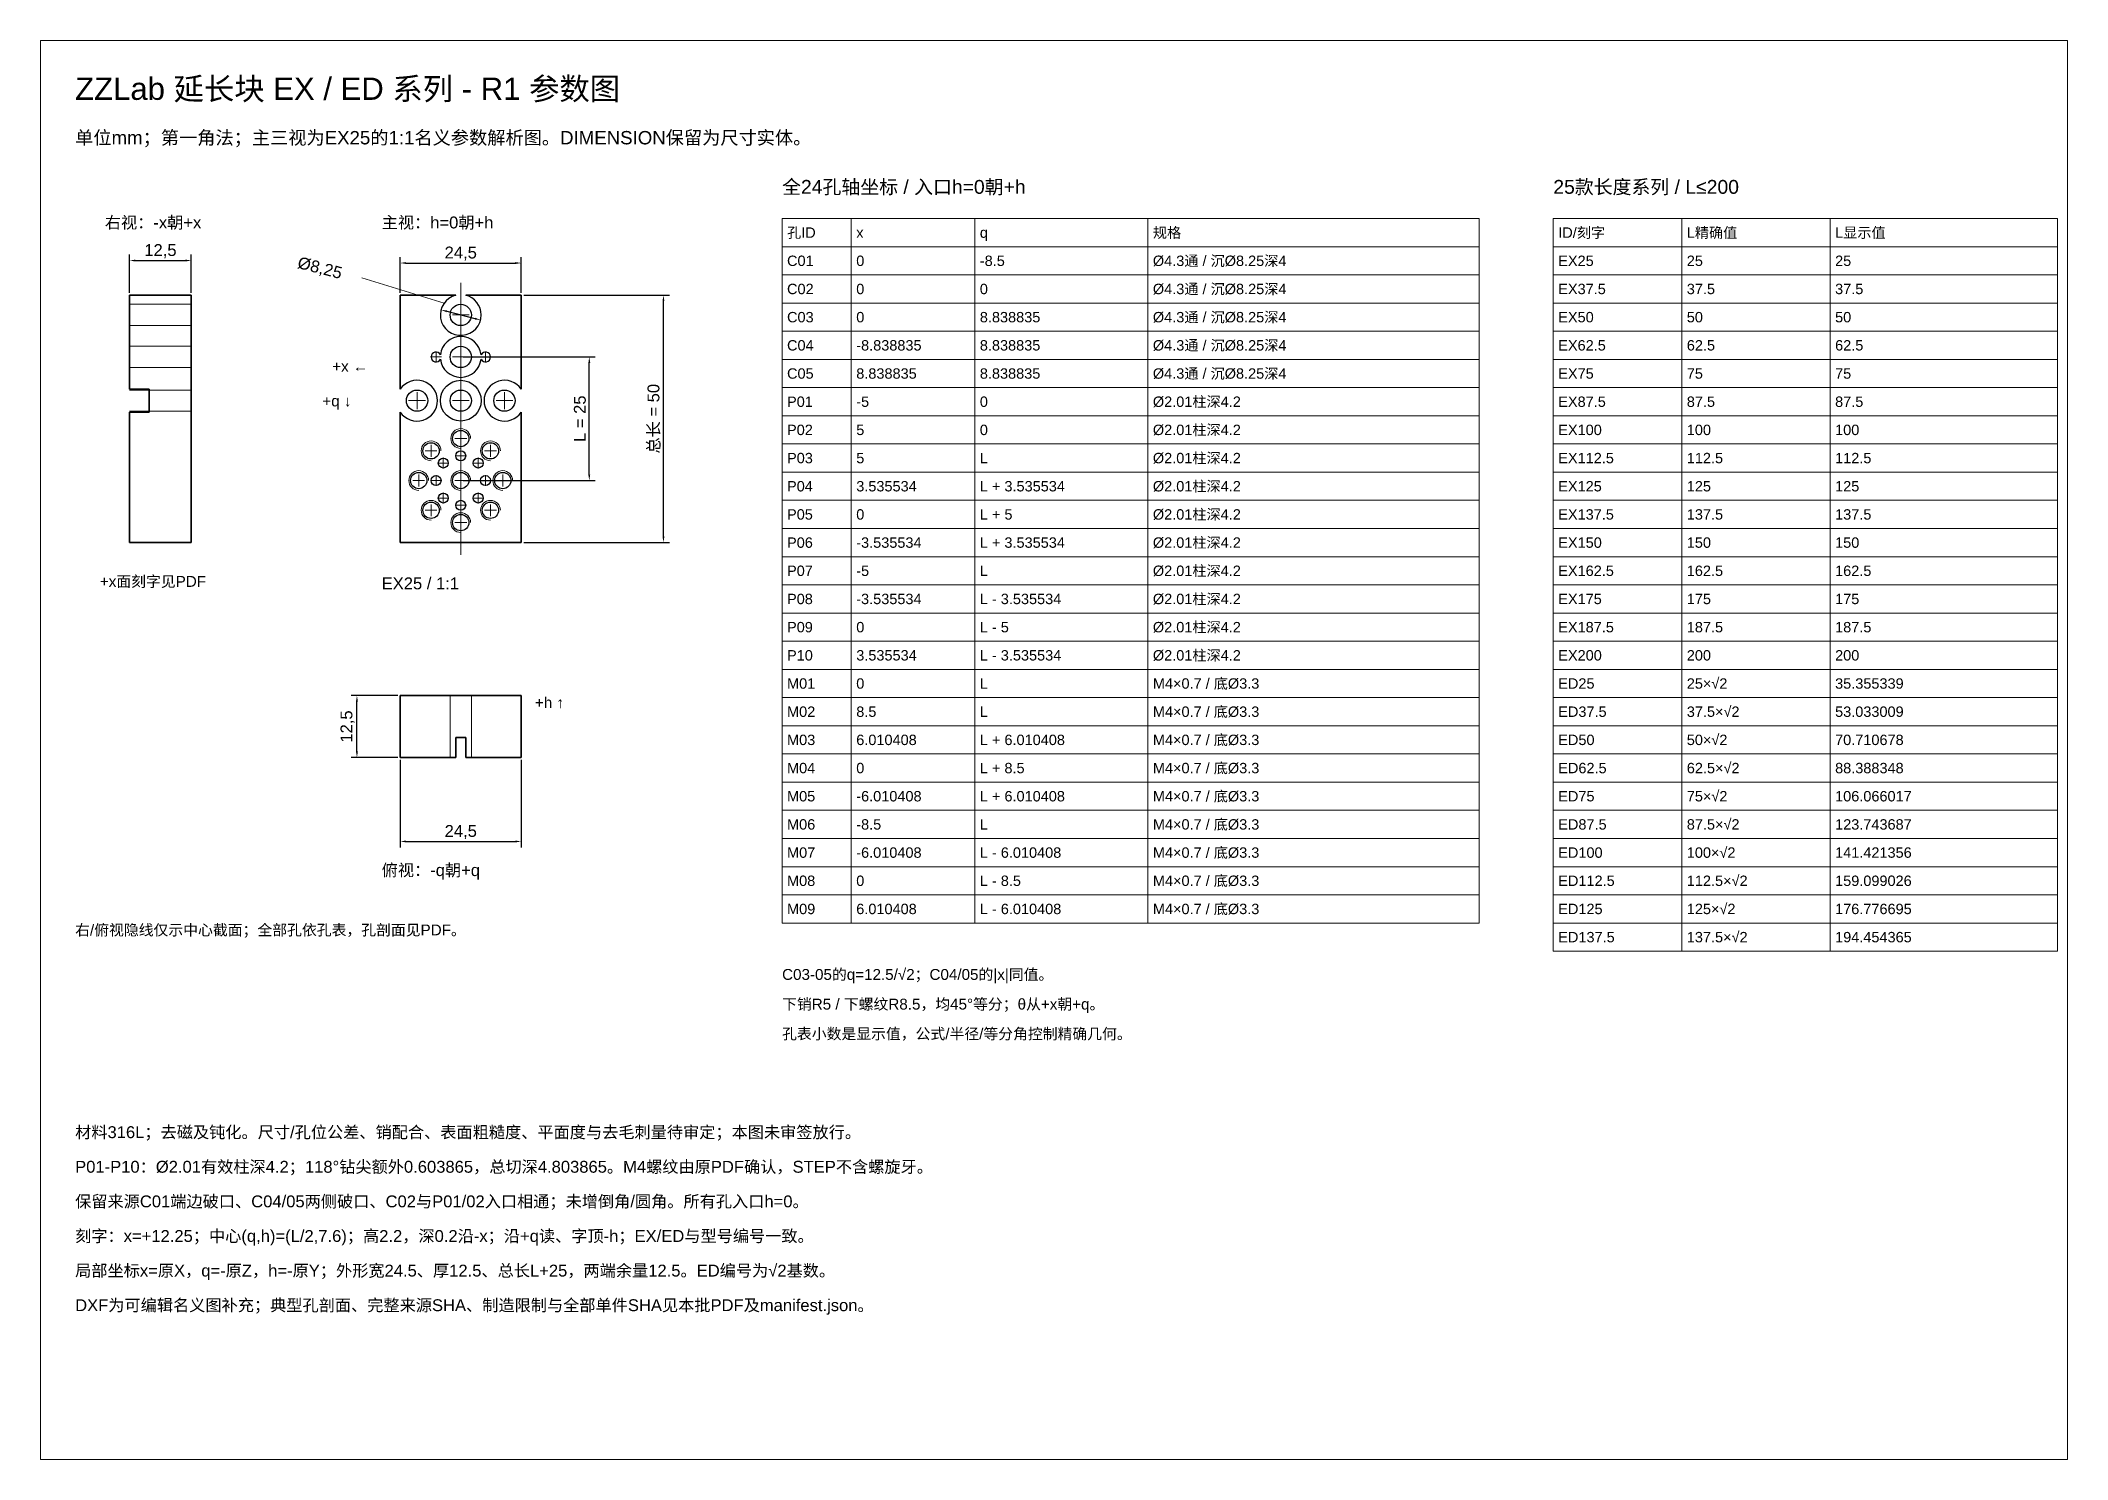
# Model space of a CAD drawing. Header units: millimetres. Extents: x 5 to 415, y 5 to 292.
import ezdxf

# ---------------------------------------------------------------- set-up
doc = ezdxf.new("R2010")
doc.units = ezdxf.units.MM
for name, color, linetype, lineweight in [('CENTER', 4, 'Continuous', 13), ('DIM', 7, 'Continuous', 18), ('HIDDEN', 8, 'Continuous', 13), ('HOLE', 7, 'Continuous', 25), ('OUTLINE', 7, 'Continuous', 35), ('TABLE', 8, 'Continuous', 13), ('TEXT', 7, 'Continuous', 18)]:
    doc.layers.add(name, color=color, linetype=linetype, lineweight=lineweight)
doc.styles.add('ZZLAB_CJK', font='Arial Unicode.ttf')
doc.dimstyles.new('ZZLAB', dxfattribs={"dimtxt": 2.4, "dimasz": 1.2, "dimexe": 1.2, "dimexo": 0.5, "dimgap": 0.7, "dimtad": 1, "dimdec": 6, "dimtxsty": 'ZZLAB_CJK', "dimcen": 2.5, "dimazin": 3, "dimtfac": 1, "dimtmove": 0, "dimatfit": 3})

# ---------------------------------------------------------------- blocks, each defined once
blk = doc.blocks.new('_CLOSEDFILLED')
at = {"color": 0, "linetype": 'BYBLOCK'}
blk.add_solid([(-1, 0.16), (0, 0), (-1, -0.16)], dxfattribs=at)
blk = doc.blocks.new('*D4')
blk.add_line((87.17, 237.23), (92.83, 235.77))
at = {"layer": 'Defpoints'}
for p in [(86.01, 237.53), (90, 236.5)]:
    blk.add_point(p, dxfattribs=at)
at = {"layer": 'DIM', "xscale": 1.2, "yscale": 1.2}
for p, rotation in [((86.01, 237.53), 165.4998332334476), ((93.99, 235.47), 345.4998332334476)]:
    blk.add_blockref('_CLOSEDFILLED', p, dxfattribs=dict(at, rotation=rotation))
at = {"layer": 'DIM', "insert": (61.48, 245.84), "char_height": 2.4, "attachment_point": 5, "rotation": 345.4998, "style": 'ZZLAB_CJK'}
blk.add_mtext('%%c8,25', dxfattribs=at)

msp = doc.modelspace()

# ---------------------------------------------------------------- linework, layer by layer
at = {"layer": 'CENTER'}
for p, q in [((90, 243), (90, 188)), ((90, 234.8), (90, 238.2)), ((88.3, 236.5), (91.7, 236.5)), ((90, 226.3), (90, 229.7)), ((83.9, 228), (86.1, 228)), ((85, 226.9), (85, 229.1)), ((88.3, 228), (91.7, 228)), ((93.9, 228), (96.1, 228)), ((95, 226.9), (95, 229.1)), ((79.4611652, 219.1611652), (82.8611652, 219.1611652)), ((81.1611652, 217.4611652), (81.1611652, 220.8611652)), ((88.3, 219.1611652), (91.7, 219.1611652)), ((90, 217.4611652), (90, 220.8611652)), ((97.1388348, 219.1611652), (100.5388348, 219.1611652)), ((98.8388348, 217.4611652), (98.8388348, 220.8611652)), ((83.9895924, 207.8104076), (83.9895924, 210.2104076)), ((88.8, 211.5), (91.2, 211.5)), ((90, 210.3), (90, 212.7)), ((90, 206.9), (90, 209.1)), ((96.0104076, 207.8104076), (96.0104076, 210.2104076)), ((82.7895924, 209.0104076), (85.1895924, 209.0104076)), ((85.3644661, 206.5355339), (87.5644661, 206.5355339)), ((86.4644661, 205.4355339), (86.4644661, 207.6355339)), ((88.9, 208), (91.1, 208)), ((92.4355339, 206.5355339), (94.6355339, 206.5355339)), ((93.5355339, 205.4355339), (93.5355339, 207.6355339)), ((94.8104076, 209.0104076), (97.2104076, 209.0104076)), ((80.3, 203), (82.7, 203)), ((81.5, 201.8), (81.5, 204.2)), ((83.9, 203), (86.1, 203)), ((85, 201.9), (85, 204.1)), ((88.8, 203), (91.2, 203)), ((90, 201.8), (90, 204.2)), ((93.9, 203), (96.1, 203)), ((95, 201.9), (95, 204.1)), ((97.3, 203), (99.7, 203)), ((98.5, 201.8), (98.5, 204.2)), ((82.7895924, 196.9895924), (85.1895924, 196.9895924)), ((83.9895924, 195.7895924), (83.9895924, 198.1895924)), ((85.3644661, 199.4644661), (87.5644661, 199.4644661)), ((86.4644661, 198.3644661), (86.4644661, 200.5644661)), ((88.9, 198), (91.1, 198)), ((90, 196.9), (90, 199.1)), ((92.4355339, 199.4644661), (94.6355339, 199.4644661)), ((93.5355339, 198.3644661), (93.5355339, 200.5644661)), ((94.8104076, 196.9895924), (97.2104076, 196.9895924)), ((96.0104076, 195.7895924), (96.0104076, 198.1895924)), ((88.8, 194.5), (91.2, 194.5)), ((90, 193.3), (90, 195.7))]:
    msp.add_line(p, q, dxfattribs=at)
for centre in [(90, 211.5), (83.9895924, 209.0104076), (96.0104076, 209.0104076), (81.5, 203), (90, 203), (98.5, 203), (83.9895924, 196.9895924), (96.0104076, 196.9895924), (90, 194.5)]:
    msp.add_arc(centre, 2, 0, 270, dxfattribs=at)
at = {"layer": 'DIM'}
msp.add_line((86.6209978, 238.8660028), (70, 244), dxfattribs=at)
at = {"layer": 'HIDDEN'}
for p, q in [((23, 238.65), (35.5, 238.65)), ((23, 234.35), (35.5, 234.35)), ((23, 230.15), (35.5, 230.15)), ((23, 225.85), (35.5, 225.85)), ((23, 221.3111652), (35.5, 221.3111652)), ((23, 217.0111652), (35.5, 217.0111652)), ((87.85, 147), (87.85, 159.5)), ((92.15, 147), (92.15, 159.5))]:
    msp.add_line(p, q, dxfattribs=at)
at = {"layer": 'HOLE'}
for centre, radius in [((90, 236.5), 2.15), ((90, 228), 2.15), ((90, 219.1611652), 4.125), ((81.1611652, 219.1611652), 2.15), ((90, 219.1611652), 2.15), ((98.8388348, 219.1611652), 2.15), ((83.9895924, 209.0104076), 1.65), ((90, 211.5), 1.65), ((96.0104076, 209.0104076), 1.65), ((86.4644661, 206.5355339), 1.005), ((90, 208), 1.005), ((93.5355339, 206.5355339), 1.005), ((81.5, 203), 1.65), ((85, 203), 1.005), ((90, 203), 1.65), ((95, 203), 1.005), ((98.5, 203), 1.65), ((83.9895924, 196.9895924), 1.65), ((86.4644661, 199.4644661), 1.005), ((90, 198), 1.005), ((93.5355339, 199.4644661), 1.005), ((96.0104076, 196.9895924), 1.65), ((90, 194.5), 1.65)]:
    msp.add_circle(centre, radius, dxfattribs=at)
for centre, radius, start, end in [((90, 236.5), 4.125, 104.141110234, 360), ((90, 236.5), 4.125, 0, 75.858889766), ((90, 228), 4.125, 6.240090888, 173.759909112), ((85, 228), 1.005, 26.496043123, 333.503956877), ((90, 228), 4.125, 186.240090888, 353.759909112), ((95, 228), 1.005, 0, 153.503956877), ((95, 228), 1.005, 206.496043123, 360), ((81.1611652, 219.1611652), 4.125, 0, 145.786605403), ((98.8388348, 219.1611652), 4.125, 34.213394597, 325.786605403), ((81.1611652, 219.1611652), 4.125, 214.213394597, 360)]:
    msp.add_arc(centre, radius, start, end, dxfattribs=at)
at = {"layer": 'OUTLINE'}
for p, q in [((23, 240.5), (23, 221.4805567)), ((23, 240.5), (35.5, 240.5)), ((35.5, 240.5), (35.5, 190.5)), ((77.75, 240.5), (88.9922178, 240.5)), ((77.75, 240.5), (77.75, 221.4805567)), ((91.0077822, 240.5), (102.25, 240.5)), ((102.25, 240.5), (102.25, 221.4805567)), ((23, 221.4805567), (27, 221.4805567)), ((27, 221.4805567), (27, 216.8417738)), ((23, 216.8417738), (23, 190.5)), ((27, 216.8417738), (23, 216.8417738)), ((77.75, 216.8417738), (77.75, 190.5)), ((102.25, 216.8417738), (102.25, 190.5)), ((23, 190.5), (35.5, 190.5)), ((77.75, 190.5), (102.25, 190.5)), ((102.25, 159.5), (77.75, 159.5)), ((77.75, 159.5), (77.75, 147)), ((102.25, 147), (102.25, 159.5)), ((88.9922178, 147), (88.9922178, 151)), ((88.9922178, 151), (91.0077822, 151)), ((91.0077822, 151), (91.0077822, 147)), ((77.75, 147), (88.9922178, 147)), ((91.0077822, 147), (102.25, 147))]:
    msp.add_line(p, q, dxfattribs=at)
at = {"layer": 'TABLE'}
for p, q in [((415, 292), (5, 292)), ((5, 292), (5, 5)), ((415, 5), (415, 292)), ((296, 256), (155, 256)), ((155, 256), (155, 113.5)), ((169, 113.5), (169, 256)), ((194, 113.5), (194, 256)), ((229, 113.5), (229, 256)), ((296, 113.5), (296, 256)), ((413, 256), (311, 256)), ((311, 256), (311, 107.8)), ((337, 107.8), (337, 256)), ((367, 107.8), (367, 256)), ((413, 107.8), (413, 256)), ((155, 250.3), (296, 250.3)), ((311, 250.3), (413, 250.3)), ((155, 244.6), (296, 244.6)), ((311, 244.6), (413, 244.6)), ((155, 238.9), (296, 238.9)), ((311, 238.9), (413, 238.9)), ((155, 233.2), (296, 233.2)), ((311, 233.2), (413, 233.2)), ((155, 227.5), (296, 227.5)), ((311, 227.5), (413, 227.5)), ((155, 221.8), (296, 221.8)), ((311, 221.8), (413, 221.8)), ((155, 216.1), (296, 216.1)), ((311, 216.1), (413, 216.1)), ((155, 210.4), (296, 210.4)), ((311, 210.4), (413, 210.4)), ((155, 204.7), (296, 204.7)), ((311, 204.7), (413, 204.7)), ((155, 199), (296, 199)), ((311, 199), (413, 199)), ((155, 193.3), (296, 193.3)), ((311, 193.3), (413, 193.3)), ((155, 187.6), (296, 187.6)), ((311, 187.6), (413, 187.6)), ((155, 181.9), (296, 181.9)), ((311, 181.9), (413, 181.9)), ((155, 176.2), (296, 176.2)), ((311, 176.2), (413, 176.2)), ((155, 170.5), (296, 170.5)), ((311, 170.5), (413, 170.5)), ((155, 164.8), (296, 164.8)), ((311, 164.8), (413, 164.8)), ((155, 159.1), (296, 159.1)), ((311, 159.1), (413, 159.1)), ((155, 153.4), (296, 153.4)), ((311, 153.4), (413, 153.4)), ((155, 147.7), (296, 147.7)), ((311, 147.7), (413, 147.7)), ((155, 142), (296, 142)), ((311, 142), (413, 142)), ((155, 136.3), (296, 136.3)), ((311, 136.3), (413, 136.3)), ((155, 130.6), (296, 130.6)), ((311, 130.6), (413, 130.6)), ((155, 124.9), (296, 124.9)), ((311, 124.9), (413, 124.9)), ((155, 119.2), (296, 119.2)), ((311, 119.2), (413, 119.2)), ((155, 113.5), (296, 113.5)), ((155, 113.5), (296, 113.5)), ((311, 113.5), (413, 113.5)), ((311, 107.8), (413, 107.8)), ((311, 107.8), (413, 107.8)), ((5, 5), (415, 5))]:
    msp.add_line(p, q, dxfattribs=at)

# ---------------------------------------------------------------- texts
at = {"layer": 'CENTER', "style": 'ZZLAB_CJK'}
for s, p in [('+x ←', (64, 225)), ('+q ↓', (62, 218)), ('+h ↑', (105, 157))]:
    msp.add_text(s, height=2.2, dxfattribs=at).set_placement(p)
at = {"layer": 'TEXT', "style": 'ZZLAB_CJK'}
for s, height, p in [('ZZLab 延长块 EX / ED 系列 - R1 参数图', 4.5, (12, 280)), ('单位mm；第一角法；主三视为EX25的1:1名义参数解析图。DIMENSION保留为尺寸实体。', 2.7, (12, 271)), ('全24孔轴坐标 / 入口h=0朝+h', 2.8, (155, 261)), ('25款长度系列 / L≤200', 2.8, (311, 261)), ('右视：-x朝+x', 2.4, (18, 254)), ('主视：h=0朝+h', 2.4, (74, 254)), ('孔ID', 2.1, (156, 252.1)), ('规格', 2.1, (230, 252.1)), ('ID/刻字', 2.1, (312, 252.1)), ('L精确值', 2.1, (338, 252.1)), ('L显示值', 2.1, (368, 252.1)), ('x', 2.1, (170, 252.1)), ('q', 2.1, (195, 252.1)), ('C01', 2.1, (156, 246.4)), ('0', 2.1, (170, 246.4)), ('-8.5', 2.1, (195, 246.4)), ('Ø4.3通 / 沉Ø8.25深4', 2.1, (230, 246.4)), ('EX25', 2.1, (312, 246.4)), ('25', 2.1, (338, 246.4)), ('25', 2.1, (368, 246.4)), ('C02', 2.1, (156, 240.7)), ('0', 2.1, (170, 240.7)), ('0', 2.1, (195, 240.7)), ('Ø4.3通 / 沉Ø8.25深4', 2.1, (230, 240.7)), ('EX37.5', 2.1, (312, 240.7)), ('37.5', 2.1, (338, 240.7)), ('37.5', 2.1, (368, 240.7)), ('C03', 2.1, (156, 235)), ('0', 2.1, (170, 235)), ('8.838835', 2.1, (195, 235)), ('Ø4.3通 / 沉Ø8.25深4', 2.1, (230, 235)), ('EX50', 2.1, (312, 235)), ('50', 2.1, (338, 235)), ('50', 2.1, (368, 235)), ('C04', 2.1, (156, 229.3)), ('-8.838835', 2.1, (170, 229.3)), ('8.838835', 2.1, (195, 229.3)), ('Ø4.3通 / 沉Ø8.25深4', 2.1, (230, 229.3)), ('EX62.5', 2.1, (312, 229.3)), ('62.5', 2.1, (338, 229.3)), ('62.5', 2.1, (368, 229.3)), ('C05', 2.1, (156, 223.6)), ('8.838835', 2.1, (170, 223.6)), ('8.838835', 2.1, (195, 223.6)), ('Ø4.3通 / 沉Ø8.25深4', 2.1, (230, 223.6)), ('EX75', 2.1, (312, 223.6)), ('75', 2.1, (338, 223.6)), ('75', 2.1, (368, 223.6)), ('P01', 2.1, (156, 217.9)), ('-5', 2.1, (170, 217.9)), ('0', 2.1, (195, 217.9)), ('Ø2.01柱深4.2', 2.1, (230, 217.9)), ('EX87.5', 2.1, (312, 217.9)), ('87.5', 2.1, (338, 217.9)), ('87.5', 2.1, (368, 217.9)), ('P02', 2.1, (156, 212.2)), ('5', 2.1, (170, 212.2)), ('0', 2.1, (195, 212.2)), ('Ø2.01柱深4.2', 2.1, (230, 212.2)), ('EX100', 2.1, (312, 212.2)), ('100', 2.1, (338, 212.2)), ('100', 2.1, (368, 212.2)), ('P03', 2.1, (156, 206.5)), ('5', 2.1, (170, 206.5)), ('L', 2.1, (195, 206.5)), ('Ø2.01柱深4.2', 2.1, (230, 206.5)), ('EX112.5', 2.1, (312, 206.5)), ('112.5', 2.1, (338, 206.5)), ('112.5', 2.1, (368, 206.5)), ('P04', 2.1, (156, 200.8)), ('3.535534', 2.1, (170, 200.8)), ('L + 3.535534', 2.1, (195, 200.8)), ('Ø2.01柱深4.2', 2.1, (230, 200.8)), ('EX125', 2.1, (312, 200.8)), ('125', 2.1, (338, 200.8)), ('125', 2.1, (368, 200.8)), ('P05', 2.1, (156, 195.1)), ('0', 2.1, (170, 195.1)), ('L + 5', 2.1, (195, 195.1)), ('Ø2.01柱深4.2', 2.1, (230, 195.1)), ('EX137.5', 2.1, (312, 195.1)), ('137.5', 2.1, (338, 195.1)), ('137.5', 2.1, (368, 195.1)), ('P06', 2.1, (156, 189.4)), ('-3.535534', 2.1, (170, 189.4)), ('L + 3.535534', 2.1, (195, 189.4)), ('Ø2.01柱深4.2', 2.1, (230, 189.4)), ('EX150', 2.1, (312, 189.4)), ('150', 2.1, (338, 189.4)), ('150', 2.1, (368, 189.4)), ('P07', 2.1, (156, 183.7)), ('-5', 2.1, (170, 183.7)), ('L', 2.1, (195, 183.7)), ('Ø2.01柱深4.2', 2.1, (230, 183.7)), ('EX162.5', 2.1, (312, 183.7)), ('162.5', 2.1, (338, 183.7)), ('162.5', 2.1, (368, 183.7)), ('+x面刻字见PDF', 2.2, (17, 181.5)), ('EX25 / 1:1', 2.4, (74, 181)), ('Ø2.01柱深4.2', 2.1, (230, 178)), ('P08', 2.1, (156, 178)), ('-3.535534', 2.1, (170, 178)), ('L - 3.535534', 2.1, (195, 178)), ('EX175', 2.1, (312, 178)), ('175', 2.1, (338, 178)), ('175', 2.1, (368, 178)), ('P09', 2.1, (156, 172.3)), ('0', 2.1, (170, 172.3)), ('L - 5', 2.1, (195, 172.3)), ('Ø2.01柱深4.2', 2.1, (230, 172.3)), ('EX187.5', 2.1, (312, 172.3)), ('187.5', 2.1, (338, 172.3)), ('187.5', 2.1, (368, 172.3)), ('P10', 2.1, (156, 166.6)), ('3.535534', 2.1, (170, 166.6)), ('L - 3.535534', 2.1, (195, 166.6)), ('Ø2.01柱深4.2', 2.1, (230, 166.6)), ('EX200', 2.1, (312, 166.6)), ('200', 2.1, (338, 166.6)), ('200', 2.1, (368, 166.6)), ('M01', 2.1, (156, 160.9)), ('0', 2.1, (170, 160.9)), ('L', 2.1, (195, 160.9)), ('M4×0.7 / 底Ø3.3', 2.1, (230, 160.9)), ('ED25', 2.1, (312, 160.9)), ('25×√2', 2.1, (338, 160.9)), ('35.355339', 2.1, (368, 160.9)), ('M02', 2.1, (156, 155.2)), ('8.5', 2.1, (170, 155.2)), ('L', 2.1, (195, 155.2)), ('M4×0.7 / 底Ø3.3', 2.1, (230, 155.2)), ('ED37.5', 2.1, (312, 155.2)), ('37.5×√2', 2.1, (338, 155.2)), ('53.033009', 2.1, (368, 155.2)), ('M4×0.7 / 底Ø3.3', 2.1, (230, 149.5)), ('50×√2', 2.1, (338, 149.5)), ('M03', 2.1, (156, 149.5)), ('6.010408', 2.1, (170, 149.5)), ('L + 6.010408', 2.1, (195, 149.5)), ('ED50', 2.1, (312, 149.5)), ('70.710678', 2.1, (368, 149.5)), ('M04', 2.1, (156, 143.8)), ('0', 2.1, (170, 143.8)), ('L + 8.5', 2.1, (195, 143.8)), ('M4×0.7 / 底Ø3.3', 2.1, (230, 143.8)), ('ED62.5', 2.1, (312, 143.8)), ('62.5×√2', 2.1, (338, 143.8)), ('88.388348', 2.1, (368, 143.8)), ('M05', 2.1, (156, 138.1)), ('-6.010408', 2.1, (170, 138.1)), ('L + 6.010408', 2.1, (195, 138.1)), ('M4×0.7 / 底Ø3.3', 2.1, (230, 138.1)), ('ED75', 2.1, (312, 138.1)), ('75×√2', 2.1, (338, 138.1)), ('106.066017', 2.1, (368, 138.1)), ('M06', 2.1, (156, 132.4)), ('-8.5', 2.1, (170, 132.4)), ('L', 2.1, (195, 132.4)), ('M4×0.7 / 底Ø3.3', 2.1, (230, 132.4)), ('ED87.5', 2.1, (312, 132.4)), ('87.5×√2', 2.1, (338, 132.4)), ('123.743687', 2.1, (368, 132.4)), ('M07', 2.1, (156, 126.7)), ('-6.010408', 2.1, (170, 126.7)), ('L - 6.010408', 2.1, (195, 126.7)), ('M4×0.7 / 底Ø3.3', 2.1, (230, 126.7)), ('ED100', 2.1, (312, 126.7)), ('100×√2', 2.1, (338, 126.7)), ('141.421356', 2.1, (368, 126.7)), ('俯视：-q朝+q', 2.4, (74, 123)), ('M08', 2.1, (156, 121)), ('0', 2.1, (170, 121)), ('L - 8.5', 2.1, (195, 121)), ('M4×0.7 / 底Ø3.3', 2.1, (230, 121)), ('ED112.5', 2.1, (312, 121)), ('112.5×√2', 2.1, (338, 121)), ('159.099026', 2.1, (368, 121)), ('M09', 2.1, (156, 115.3)), ('6.010408', 2.1, (170, 115.3)), ('L - 6.010408', 2.1, (195, 115.3)), ('M4×0.7 / 底Ø3.3', 2.1, (230, 115.3)), ('ED125', 2.1, (312, 115.3)), ('125×√2', 2.1, (338, 115.3)), ('176.776695', 2.1, (368, 115.3)), ('右/俯视隐线仅示中心截面；全部孔依孔表，孔剖面见PDF。', 2.2, (12, 111)), ('ED137.5', 2.1, (312, 109.6)), ('137.5×√2', 2.1, (338, 109.6)), ('194.454365', 2.1, (368, 109.6)), ('C03-05的q=12.5/√2；C04/05的|x|同值。', 2.2, (155, 102)), ('下销R5 / 下螺纹R8.5，均45°等分；θ从+x朝+q。', 2.2, (155, 96)), ('孔表小数是显示值，公式/半径/等分角控制精确几何。', 2.2, (155, 90)), ('材料316L；去磁及钝化。尺寸/孔位公差、销配合、表面粗糙度、平面度与去毛刺量待审定；本图未审签放行。', 2.4, (12, 70)), ('P01-P10：Ø2.01有效柱深4.2；118°钻尖额外0.603865，总切深4.803865。M4螺纹由原PDF确认，STEP不含螺旋牙。', 2.4, (12, 63)), ('保留来源C01端边破口、C04/05两侧破口、C02与P01/02入口相通；未增倒角/圆角。所有孔入口h=0。', 2.4, (12, 56)), ('刻字：x=+12.25；中心(q,h)=(L/2,7.6)；高2.2，深0.2沿-x；沿+q读、字顶-h；EX/ED与型号编号一致。', 2.4, (12, 49)), ('局部坐标x=原X，q=-原Z，h=-原Y；外形宽24.5、厚12.5、总长L+25，两端余量12.5。ED编号为√2基数。', 2.4, (12, 42)), ('DXF为可编辑名义图补充；典型孔剖面、完整来源SHA、制造限制与全部单件SHA见本批PDF及manifest.json。', 2.4, (12, 35))]:
    msp.add_text(s, height=height, dxfattribs=at).set_placement(p)

# ---------------------------------------------------------------- dimensions: what is measured, and where the dimension line sits
at = {"layer": 'DIM'}
for base, p1, p2 in [((23, 247.5), (23, 240.5), (35.5, 240.5)), ((77.75, 247), (77.75, 240.5), (102.25, 240.5)), ((77.75, 130), (77.75, 147), (102.25, 147))]:
    msp.add_linear_dim(base=base, p1=p1, p2=p2, dimstyle='ZZLAB', dxfattribs=at).render()
dim = msp.add_diameter_dim_2p(p1=(93.993606, 235.4671709), p2=(86.006394, 237.5328291), dimstyle='ZZLAB', dxfattribs=at)
dim.commit()
dim.dimension.update_dxf_attribs({"geometry": '*D4', "text_midpoint": (61, 244), "dimtype": 163})
for base, p1, p2, text in [((131, 190.5), (102.25, 190.5), (102.25, 240.5), '总长 = <>'), ((116, 203), (90, 203), (90, 228), 'L = <>')]:
    msp.add_linear_dim(base=base, p1=p1, p2=p2, angle=90, text=text, dimstyle='ZZLAB', dxfattribs=at).render()
msp.add_linear_dim(base=(69, 147), p1=(77.75, 147), p2=(77.75, 159.5), angle=90, dimstyle='ZZLAB', dxfattribs=at).render()

doc.saveas('drawing.dxf')
